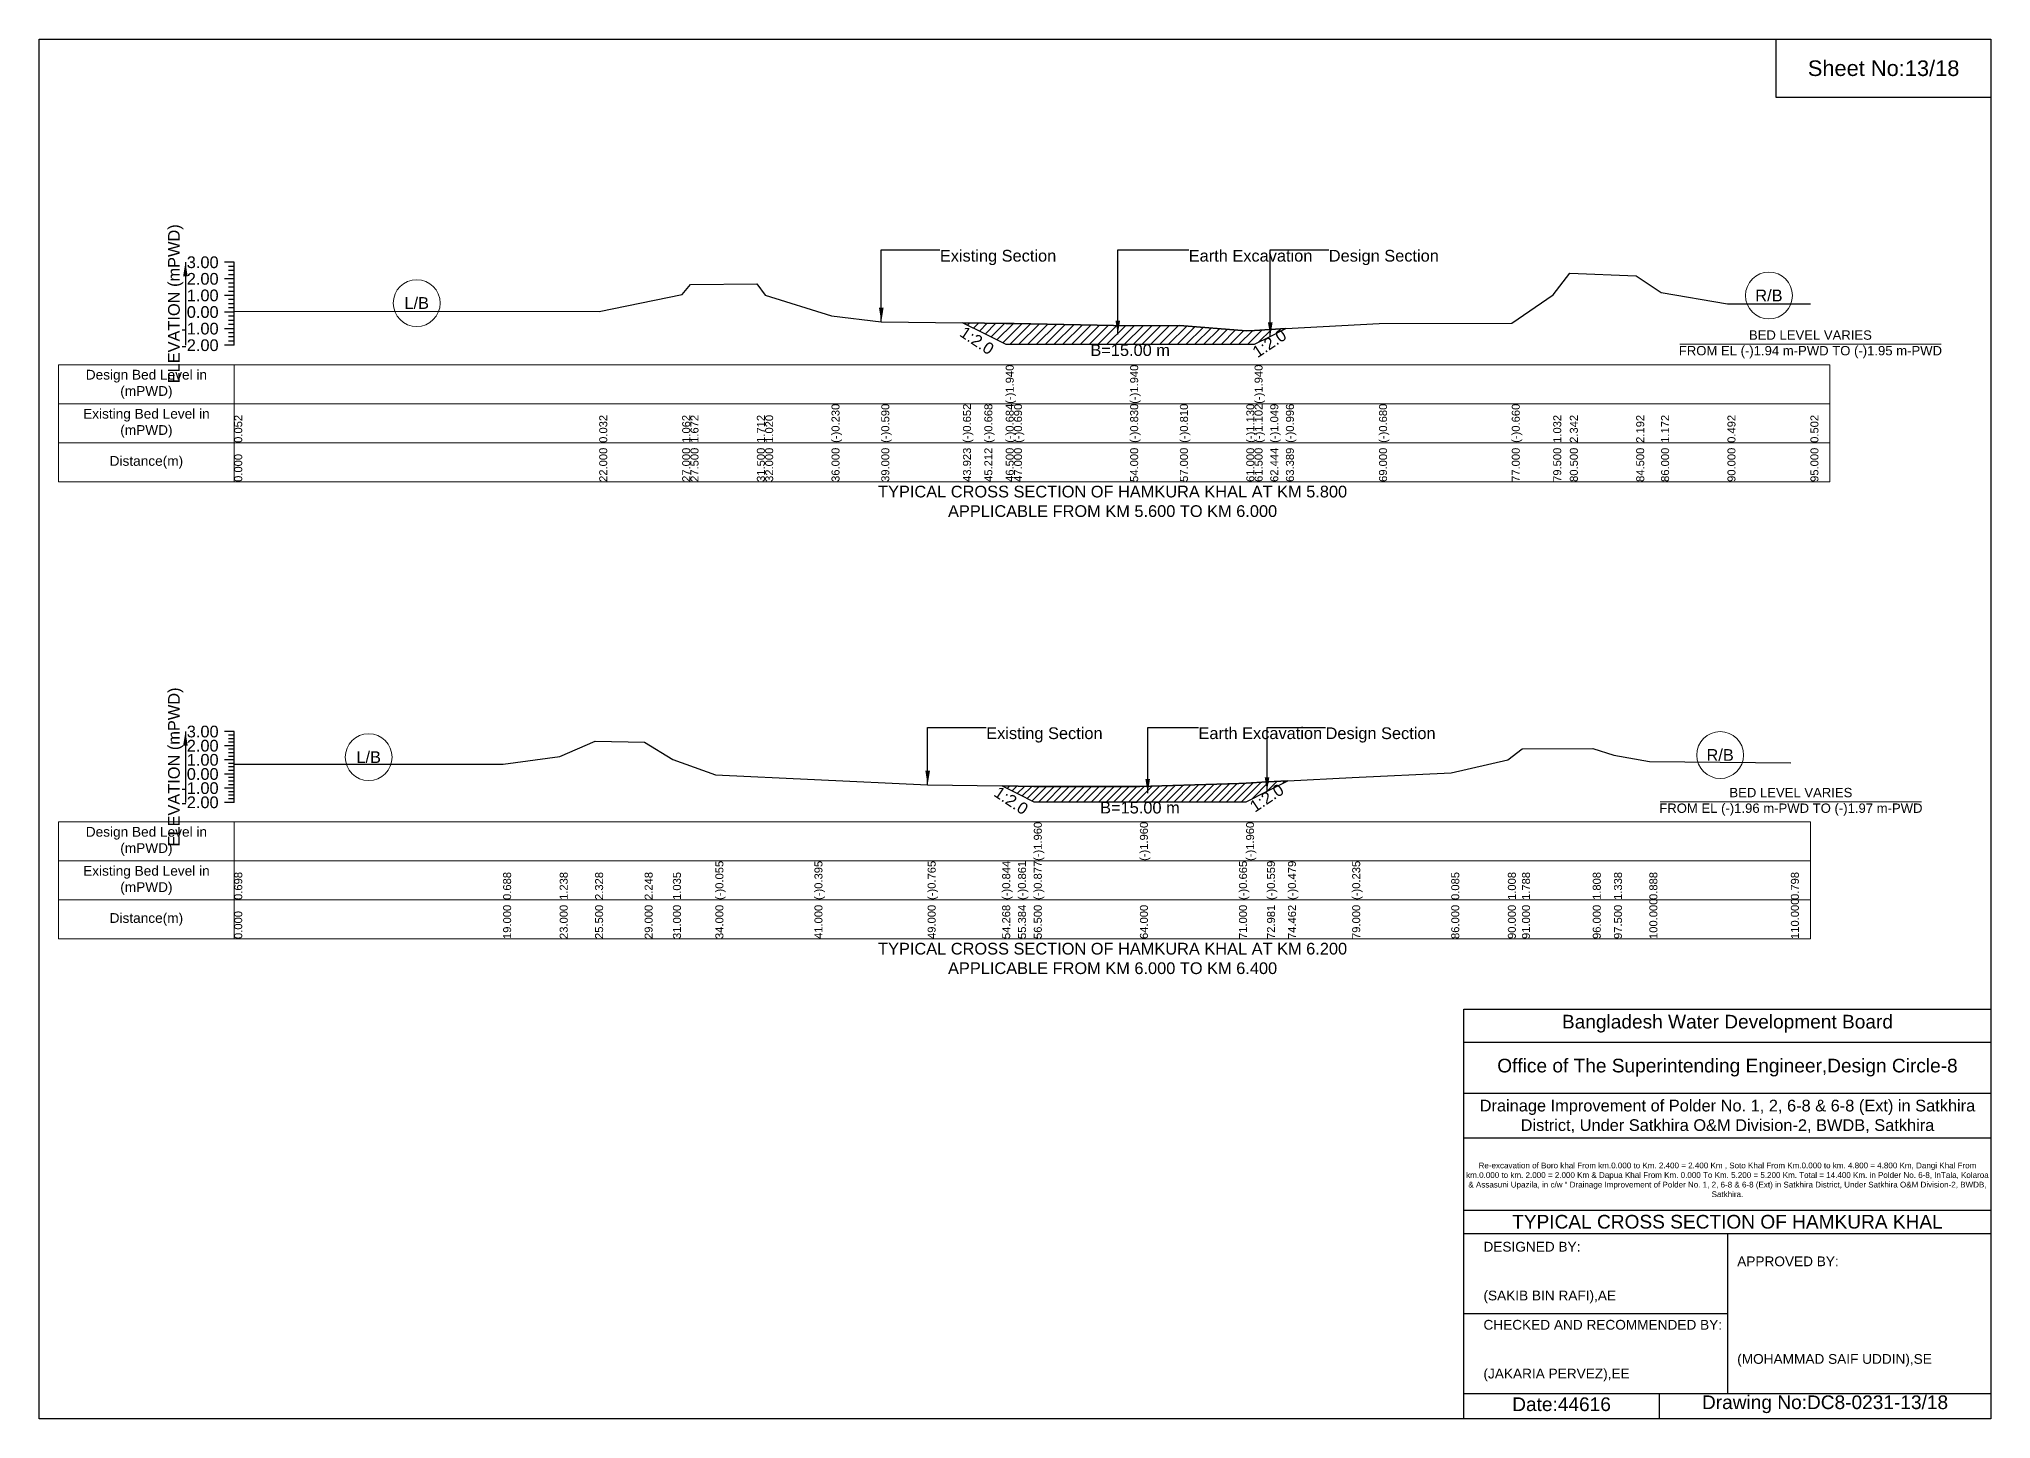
# Model space of a CAD drawing. Header units: inches. Extents: x 91000 to 278000, y -5656 to 20000.
# Drawn here: x 220000 to 228000, y 14344 to 20000 of the extents above; entities that cross this region are included whole.
import ezdxf

# ---------------------------------------------------------------- set-up
doc = ezdxf.new("R2010")
doc.units = ezdxf.units.IN
doc.header["$LTSCALE"] = 7
doc.header["$MEASUREMENT"] = 0
for name, color, linetype, lineweight in [('Cross section Data Border', 7, 'Continuous', 9), ('Cross Section Labels', 7, 'Continuous', 9), ('Existing_Bed_Level for Xsection', 7, 'Continuous', 25)]:
    doc.layers.add(name, color=color, linetype=linetype, lineweight=lineweight)
doc.styles.get("Standard").update_dxf_attribs({"font": 'arial.ttf'})
doc.dimstyles.get("Standard").update_dxf_attribs({"dimtxt": 0.18, "dimasz": 0.18, "dimexe": 0.18, "dimexo": 0.0625, "dimgap": 0.09, "dimtad": 0, "dimtih": 1, "dimtoh": 1, "dimdec": 4, "dimzin": 0, "dimdsep": 46, "dimtxsty": 'Standard', "dimcen": 0.09, "dimadec": 0, "dimazin": 0, "dimtfac": 1, "dimtdec": 4, "dimtofl": 0, "dimtmove": 0, "dimatfit": 3, "dimfxl": 1, "dimtolj": 1, "dimtzin": 0, "dimarcsym": 0})

msp = doc.modelspace()

# ---------------------------------------------------------------- hatches: boundary and pattern name
at = {"layer": 'Existing_Bed_Level for Xsection'}
h = msp.add_hatch(dxfattribs=at)
h.set_pattern_fill('ANSI31', color=256, scale=204, style=0)
h.paths.add_polyline_path([(223786.8, 18836.5), (223874.4, 18792.7), (223962, 18748.9), (223996, 18748.9), (224472, 18748.9), (224676, 18748.9), (224948, 18748.9), (224982, 18748.9), (225046.2, 18781), (225110.4, 18813.1), (225046.2, 18809.5), (224982, 18805.9), (224948, 18804), (224676, 18825.8), (224472, 18824.4), (223996, 18833.9), (223962, 18834.3), (223874.4, 18835.4)])
h = msp.add_hatch(dxfattribs=at)
h.set_pattern_fill('ANSI31', color=256, scale=174, style=0)
h.paths.add_polyline_path([(223947.5, 16938.4), (224012.3, 16906), (224077, 16873.7), (224106, 16873.7), (224512, 16873.7), (224918, 16873.7), (224947, 16873.7), (225032.9, 16916.6), (225118.8, 16959.6), (225032.9, 16954.9), (224947, 16950.3), (224918, 16948.8), (224512, 16936), (224106, 16936), (224077, 16936.4), (224012.3, 16937.4)])

# ---------------------------------------------------------------- linework, layer by layer
for points in [[(220000, 20000), (228000, 20000), (228000, 14344), (220000, 14344)], [(227120, 20000), (228000, 20000), (228000, 19760), (227120, 19760)]]:
    msp.add_lwpolyline(points, close=True)
for points in [[(225840, 14344), (225840, 16024), (228000, 16024)], [(225840, 15888), (228000, 15888)], [(225840, 15680), (228000, 15680)], [(225840, 15496), (228000, 15496)], [(225840, 15200), (228000, 15200)], [(225840, 15104), (228000, 15104)], [(226920, 15104), (226920, 14448)], [(225840, 14776), (226920, 14776)], [(225840, 14448), (228000, 14448)], [(226640, 14448), (226640, 14344)]]:
    msp.add_lwpolyline(points)
at = {"layer": 'Cross section Data Border'}
for points in [[(220080, 18664.8), (227340, 18664.8), (227340, 18184.8), (220080, 18184.8)], [(220080, 16791.3), (227260, 16791.3), (227260, 16311.3), (220080, 16311.3)]]:
    msp.add_lwpolyline(points, close=True, dxfattribs=at)
for points in [[(220800, 18664.8), (220800, 18184.8)], [(220080, 18504.8), (227340, 18504.8)], [(220080, 18344.8), (227340, 18344.8)], [(220800, 16791.3), (220800, 16311.3)], [(220080, 16631.3), (227260, 16631.3)], [(220080, 16471.3), (227260, 16471.3)]]:
    msp.add_lwpolyline(points, dxfattribs=at)
at = {"layer": 'Cross Section Labels'}
for points in [[(226724.2, 18748.9), (227795.8, 18748.9)], [(226644.2, 16873.7), (227715.8, 16873.7)]]:
    msp.add_lwpolyline(points, dxfattribs=at)
for centre in [(227090, 18948.6), (221548, 18917.7), (221351, 17056.5), (226890, 17065.2)]:
    msp.add_circle(centre, 96, dxfattribs=at)
at = {"layer": 'Existing_Bed_Level for Xsection'}
for points in [[(220800, 19084.8), (220760, 19084.8)], [(220800, 19067.8), (220776, 19067.8)], [(220800, 19050.8), (220776, 19050.8)], [(220800, 18744.8), (220800, 18812.8), (220800, 18880.8), (220800, 18948.8), (220800, 19016.8), (220800, 19084.8)], [(220800, 18884.4), (222296, 18883), (222636, 18953.1), (222670, 18994.5), (222942, 18997.3), (222976, 18950.2), (223248, 18865.2), (223452, 18840.7), (223786.8, 18836.5), (223874.4, 18835.4), (223962, 18834.3), (223962, 18834.3), (223996, 18833.9), (224472, 18824.4), (224472, 18824.4), (224676, 18825.8), (224948, 18804), (224982, 18805.9), (224982, 18805.9), (225046.2, 18809.5), (225110.4, 18813.1), (225492, 18834.6), (226036, 18836), (226206, 18951), (226274, 19040.1), (226546, 19029.9), (226648, 18960.5), (226920, 18914.3), (227260, 18915)], [(220800, 19016.8), (220760, 19016.8)], [(220800, 19033.8), (220776, 19033.8)], [(220800, 18999.8), (220776, 18999.8)], [(220800, 18982.8), (220776, 18982.8)], [(220800, 18965.8), (220776, 18965.8)], [(220800, 18948.8), (220760, 18948.8)], [(220800, 18880.8), (220760, 18880.8)], [(220800, 18931.8), (220776, 18931.8)], [(220800, 18914.8), (220776, 18914.8)], [(220800, 18897.8), (220776, 18897.8)], [(220800, 18812.8), (220760, 18812.8)], [(220800, 18863.8), (220776, 18863.8)], [(220800, 18846.8), (220776, 18846.8)], [(220800, 18829.8), (220776, 18829.8)], [(220800, 18744.8), (220760, 18744.8)], [(220800, 18795.8), (220776, 18795.8)], [(220800, 18778.8), (220776, 18778.8)], [(220800, 18761.8), (220776, 18761.8)], [(220800, 17161.3), (220760, 17161.3)], [(220800, 17146.8), (220776, 17146.8)], [(220800, 17132.3), (220776, 17132.3)], [(220800, 16871.3), (220800, 16929.3), (220800, 16987.3), (220800, 17045.3), (220800, 17103.3), (220800, 17161.3)], [(220800, 17027.8), (221902, 17027.2), (222134, 17059.1), (222279, 17122.4), (222482, 17117.7), (222598, 17047.4), (222772, 16984.1), (223178, 16964.4), (223642, 16943), (223947.5, 16938.4), (224012.3, 16937.4), (224077, 16936.4), (224077, 16936.4), (224106, 16936), (224512, 16936), (224512, 16936), (224918, 16948.8), (224947, 16950.3), (224947, 16950.3), (225032.9, 16954.9), (225118.8, 16959.6), (225382, 16973.7), (225788, 16992.3), (226020, 17045.8), (226078, 17091), (226368, 17092.2), (226455, 17064.9), (226600, 17038.8), (227180, 17033.6)], [(220800, 17103.3), (220760, 17103.3)], [(220800, 17045.3), (220760, 17045.3)], [(220800, 17117.8), (220776, 17117.8)], [(220800, 17088.8), (220776, 17088.8)], [(220800, 17074.3), (220776, 17074.3)], [(220800, 17059.8), (220776, 17059.8)], [(220800, 16987.3), (220760, 16987.3)], [(220800, 17030.8), (220776, 17030.8)], [(220800, 17016.3), (220776, 17016.3)], [(220800, 17001.8), (220776, 17001.8)], [(220800, 16972.8), (220776, 16972.8)], [(220800, 16929.3), (220760, 16929.3)], [(220800, 16958.3), (220776, 16958.3)], [(220800, 16943.8), (220776, 16943.8)], [(220800, 16914.8), (220776, 16914.8)], [(220800, 16900.3), (220776, 16900.3)], [(220800, 16885.8), (220776, 16885.8)], [(220800, 16871.3), (220760, 16871.3)]]:
    msp.add_lwpolyline(points, dxfattribs=at)
for points in [[(223786.8, 18836.5), (223786.8, 18836.5), (223874.4, 18792.7), (223962, 18748.9), (223962, 18748.9), (223996, 18748.9), (224472, 18748.9), (224472, 18748.9), (224676, 18748.9), (224948, 18748.9), (224982, 18748.9), (224982, 18748.9), (225046.2, 18781), (225110.4, 18813.1), (225046.2, 18809.5), (224982, 18805.9), (224982, 18805.9), (224948, 18804), (224676, 18825.8), (224472, 18824.4), (224472, 18824.4), (223996, 18833.9), (223962, 18834.3), (223962, 18834.3), (223874.4, 18835.4), (223786.8, 18836.5)], [(223947.5, 16938.4), (224012.3, 16906), (224077, 16873.7), (224077, 16873.7), (224106, 16873.7), (224512, 16873.7), (224512, 16873.7), (224918, 16873.7), (224947, 16873.7), (224947, 16873.7), (225032.9, 16916.6), (225118.8, 16959.6), (225118.8, 16959.6), (225118.8, 16959.6), (225032.9, 16954.9), (224947, 16950.3), (224947, 16950.3), (224918, 16948.8), (224512, 16936), (224512, 16936), (224106, 16936), (224077, 16936.4), (224077, 16936.4), (224012.3, 16937.4)]]:
    msp.add_lwpolyline(points, close=True, dxfattribs=at)

# ---------------------------------------------------------------- texts
at = {"attachment_point": 5}
for s, insert, char_height in [('Sheet No:13/18', (227560, 19880), 64), ('Bangladesh Water Development Board', (226920, 15964), 56), ('Office of The Superintending Engineer,Design Circle-8', (226920, 15784), 56)]:
    msp.add_mtext(s, dxfattribs=dict(at, insert=insert, char_height=char_height))
for s, insert, char_height, width, attachment_point in [('Drainage Improvement of Polder No. 1, 2, 6-8 & 6-8 (Ext) in Satkhira District, Under Satkhira O&M Division-2, BWDB, Satkhira', (226920, 15584), 48, 2240, 5), ('Re-excavation of Boro khal From km.0.000 to Km. 2.400 = 2.400 Km , Soto Khal From Km.0.000 to km. 4.800 = 4.800 Km, Dangi Khal From km.0.000 to km. 2.000 = 2.000 Km & Dapua Khal From Km. 0.000 To Km. 5.200 = 5.200 Km. Total = 14.400 Km. in Polder No. 6-8, InTala, Kolaroa & Assasuni Upazila, in c/w “ Drainage Improvement of Polder No. 1, 2, 6-8 & 6-8 (Ext) in Satkhira District, Under Satkhira O&M Division-2, BWDB, Satkhira.', (226920, 15324), 23.565, 2160, 5), ('TYPICAL CROSS SECTION OF HAMKURA KHAL', (226920, 15152), 56, 2240, 5), ('DESIGNED BY:^J^J^J(SAKIB BIN RAFI),AE', (225920, 14944), 40, 1120, 4), ('APPROVED BY:^J^J^J^J^J^J(MOHAMMAD SAIF UDDIN),SE', (226960, 14784), 40, 1120, 4), ('CHECKED AND RECOMMENDED BY:^J^J^J(JAKARIA PERVEZ),EE', (225920, 14624), 40, 1120, 4), ('Date:44616', (226240, 14404), 56, 1120, 5), ('Drawing No:DC8-0231-13/18', (227320, 14404), 56, 1760, 5)]:
    msp.add_mtext(s, dxfattribs=dict(insert=insert, char_height=char_height, width=width, attachment_point=attachment_point))
at = {"layer": 'Cross section Data Border', "char_height": 40, "width": 640, "attachment_point": 5}
for s, insert in [('Design Bed Level in (mPWD)', (220440, 18584.8)), ('Existing Bed Level in (mPWD)', (220440, 18424.8)), ('Distance(m)', (220440, 18264.8)), ('Design Bed Level in (mPWD)', (220440, 16711.3)), ('Existing Bed Level in (mPWD)', (220440, 16551.3)), ('Distance(m)', (220440, 16391.3))]:
    msp.add_mtext(s, dxfattribs=dict(at, insert=insert))
at = {"layer": 'Cross Section Labels'}
for s, insert, char_height, attachment_point in [('Existing Section', (223692, 19135.8), 48, 1), ('Earth Excavation', (224712, 19135.8), 48, 1), ('Design Section', (225286.2, 19135.8), 48, 1), ('R/B', (227090, 18948.6), 48, 5), ('L/B', (221548, 18917.7), 48, 5), ('BED LEVEL VARIES ^JFROM EL (-)1.94 m-PWD TO (-)1.95 m-PWD', (227260, 18748.9), 38.4, 5), ('B=15.00 m', (224472, 18748.9), 48, 2), ('TYPICAL CROSS SECTION OF HAMKURA KHAL AT KM 5.800^JAPPLICABLE FROM KM 5.600 TO KM 6.000', (224400, 18104.8), 48, 5), ('Existing Section', (223882, 17178.7), 48, 1), ('Earth Excavation', (224752, 17178.7), 48, 1), ('Design Section', (225272.9, 17178.7), 48, 1), ('L/B', (221351, 17056.5), 48, 5), ('R/B', (226890, 17065.2), 48, 5), ('BED LEVEL VARIES ^JFROM EL (-)1.96 m-PWD TO (-)1.97 m-PWD', (227180, 16873.7), 38.4, 5), ('B=15.00 m', (224512, 16873.7), 48, 2), ('TYPICAL CROSS SECTION OF HAMKURA KHAL AT KM 6.200^JAPPLICABLE FROM KM 6.000 TO KM 6.400', (224400, 16231.3), 48, 5)]:
    msp.add_mtext(s, dxfattribs=dict(at, insert=insert, char_height=char_height, attachment_point=attachment_point))
at = {"layer": 'Cross Section Labels', "char_height": 48, "attachment_point": 2}
for insert, rotation in [((223857.4, 18784.2), 326.30993), ((225029.2, 18772.5), 33.69007), ((223997.8, 16898.8), 326.30993), ((225018.4, 16909.4), 33.69007)]:
    msp.add_mtext('1:2.0', dxfattribs=dict(at, insert=insert, rotation=rotation))
at = {"layer": 'Existing_Bed_Level for Xsection', "rotation": 90}
for s, insert, char_height, attachment_point in [('ELEVATION (mPWD)', (220560, 18914.8), 48, 5), ('(-)1.940', (223962, 18504.8), 32.8, 1), ('(-)1.940', (224472, 18504.8), 32.8, 1), ('(-)1.940', (224982, 18504.8), 32.8, 1), ('(-)0.230', (223248, 18344.8), 32.8, 1), ('(-)0.590', (223452, 18344.8), 32.8, 1), ('(-)0.652', (223786.8, 18344.8), 32.8, 1), ('(-)0.668', (223874.4, 18344.8), 32.8, 1), ('(-)0.684', (223962, 18344.8), 32.8, 1), ('(-)0.690', (223996, 18344.8), 32.8, 1), ('(-)0.830', (224472, 18344.8), 32.8, 1), ('(-)0.810', (224676, 18344.8), 32.8, 1), ('(-)1.130', (224948, 18344.8), 32.8, 1), ('(-)1.102', (224982, 18344.8), 32.8, 1), ('(-)1.049', (225046.2, 18344.8), 32.8, 1), ('(-)0.996', (225110.4, 18344.8), 32.8, 1), ('(-)0.680', (225492, 18344.8), 32.8, 1), ('(-)0.660', (226036, 18344.8), 32.8, 1), ('0.052', (220800, 18344.8), 32.8, 1), ('0.032', (222296, 18344.8), 32.8, 1), ('1.062', (222636, 18344.8), 32.8, 1), ('1.672', (222670, 18344.8), 32.8, 1), ('1.712', (222942, 18344.8), 32.8, 1), ('1.020', (222976, 18344.8), 32.8, 1), ('1.032', (226206, 18344.8), 32.8, 1), ('2.342', (226274, 18344.8), 32.8, 1), ('2.192', (226546, 18344.8), 32.8, 1), ('1.172', (226648, 18344.8), 32.8, 1), ('0.492', (226920, 18344.8), 32.8, 1), ('0.502', (227260, 18344.8), 32.8, 1), ('22.000', (222296, 18184.8), 32.8, 1), ('27.000', (222636, 18184.8), 32.8, 1), ('27.500', (222670, 18184.8), 32.8, 1), ('31.500', (222942, 18184.8), 32.8, 1), ('32.000', (222976, 18184.8), 32.8, 1), ('36.000', (223248, 18184.8), 32.8, 1), ('39.000', (223452, 18184.8), 32.8, 1), ('43.923', (223786.8, 18184.8), 32.8, 1), ('45.212', (223874.4, 18184.8), 32.8, 1), ('46.500', (223962, 18184.8), 32.8, 1), ('47.000', (223996, 18184.8), 32.8, 1), ('54.000', (224472, 18184.8), 32.8, 1), ('57.000', (224676, 18184.8), 32.8, 1), ('61.000', (224948, 18184.8), 32.8, 1), ('61.500', (224982, 18184.8), 32.8, 1), ('62.444', (225046.2, 18184.8), 32.8, 1), ('63.389', (225110.4, 18184.8), 32.8, 1), ('69.000', (225492, 18184.8), 32.8, 1), ('77.000', (226036, 18184.8), 32.8, 1), ('79.500', (226206, 18184.8), 32.8, 1), ('80.500', (226274, 18184.8), 32.8, 1), ('84.500', (226546, 18184.8), 32.8, 1), ('86.000', (226648, 18184.8), 32.8, 1), ('90.000', (226920, 18184.8), 32.8, 1), ('95.000', (227260, 18184.8), 32.8, 1), ('0.000', (220800, 18184.8), 32.8, 1), ('ELEVATION (mPWD)', (220560, 17016.3), 48, 5), ('(-)1.960', (224077, 16631.3), 32.8, 1), ('(-)1.960', (224512, 16631.3), 32.8, 1), ('(-)1.960', (224947, 16631.3), 32.8, 1), ('0.698', (220800, 16471.3), 32.8, 1), ('0.688', (221902, 16471.3), 32.8, 1), ('1.238', (222134, 16471.3), 32.8, 1), ('2.328', (222279, 16471.3), 32.8, 1), ('2.248', (222482, 16471.3), 32.8, 1), ('1.035', (222598, 16471.3), 32.8, 1), ('(-)0.055', (222772, 16471.3), 32.8, 1), ('(-)0.395', (223178, 16471.3), 32.8, 1), ('(-)0.765', (223642, 16471.3), 32.8, 1), ('(-)0.844', (223947.5, 16471.3), 32.8, 1), ('(-)0.861', (224012.3, 16471.3), 32.8, 1), ('(-)0.877', (224077, 16471.3), 32.8, 1), ('(-)0.665', (224918, 16471.3), 32.8, 1), ('(-)0.559', (225032.9, 16471.3), 32.8, 1), ('(-)0.479', (225118.8, 16471.3), 32.8, 1), ('(-)0.235', (225382, 16471.3), 32.8, 1), ('0.085', (225788, 16471.3), 32.8, 1), ('1.008', (226020, 16471.3), 32.8, 1), ('1.788', (226078, 16471.3), 32.8, 1), ('1.808', (226368, 16471.3), 32.8, 1), ('1.338', (226455, 16471.3), 32.8, 1), ('0.888', (226600, 16471.3), 32.8, 1), ('0.798', (227180, 16471.3), 32.8, 1), ('0.000', (220800, 16311.3), 32.8, 1), ('19.000', (221902, 16311.3), 32.8, 1), ('23.000', (222134, 16311.3), 32.8, 1), ('25.500', (222279, 16311.3), 32.8, 1), ('29.000', (222482, 16311.3), 32.8, 1), ('31.000', (222598, 16311.3), 32.8, 1), ('34.000', (222772, 16311.3), 32.8, 1), ('41.000', (223178, 16311.3), 32.8, 1), ('49.000', (223642, 16311.3), 32.8, 1), ('54.268', (223947.5, 16311.3), 32.8, 1), ('55.384', (224012.3, 16311.3), 32.8, 1), ('56.500', (224077, 16311.3), 32.8, 1), ('64.000', (224512, 16311.3), 32.8, 1), ('71.000', (224918, 16311.3), 32.8, 1), ('72.981', (225032.9, 16311.3), 32.8, 1), ('74.462', (225118.8, 16311.3), 32.8, 1), ('79.000', (225382, 16311.3), 32.8, 1), ('86.000', (225788, 16311.3), 32.8, 1), ('90.000', (226020, 16311.3), 32.8, 1), ('91.000', (226078, 16311.3), 32.8, 1), ('96.000', (226368, 16311.3), 32.8, 1), ('97.500', (226455, 16311.3), 32.8, 1), ('100.000', (226600, 16311.3), 32.8, 1), ('110.000', (227180, 16311.3), 32.8, 1)]:
    msp.add_mtext(s, dxfattribs=dict(at, insert=insert, char_height=char_height, attachment_point=attachment_point))
at = {"layer": 'Existing_Bed_Level for Xsection', "char_height": 48, "attachment_point": 6}
for s, insert in [('3.00', (220736, 19084.8)), ('2.00', (220736, 19016.8)), ('1.00', (220736, 18948.8)), ('0.00', (220736, 18880.8)), ('-1.00', (220736, 18812.8)), ('-2.00', (220736, 18744.8)), ('3.00', (220736, 17161.3)), ('2.00', (220736, 17103.3)), ('1.00', (220736, 17045.3)), ('0.00', (220736, 16987.3)), ('-1.00', (220736, 16929.3)), ('-2.00', (220736, 16871.3))]:
    msp.add_mtext(s, dxfattribs=dict(at, insert=insert))

# ---------------------------------------------------------------- leaders
at = {"layer": 'Cross Section Labels', "annotation_type": 0, "has_hookline": 1, "hookline_direction": 0}
for points, text_width in [([(223452, 18840.7), (223452, 19135.8), (223691.9, 19135.8)], 467.2), ([(224421.4, 18788.6), (224421.4, 19135.8), (224711.9, 19135.8)], 497), ([(225046.2, 18781), (225046.2, 19135.8), (225286.1, 19135.8)], 441.2), ([(223642, 16943), (223642, 17178.7), (223881.9, 17178.7)], 467.2), ([(224543.9, 16909.3), (224543.9, 17178.7), (224751.9, 17178.7)], 497), ([(225032.9, 16916.6), (225032.9, 17178.7), (225272.8, 17178.7)], 441.2)]:
    msp.add_leader(points, dimstyle='Standard', override={"dimasz": 57.6}, dxfattribs=dict(at, text_width=text_width))
at = {"layer": 'Existing_Bed_Level for Xsection'}
for points in [[(220600, 19084.8), (220600, 18744.8)], [(220600, 17161.3), (220600, 16871.3)]]:
    msp.add_leader(points, dimstyle='Standard', override={"dimasz": 57.6}, dxfattribs=at)

doc.saveas('drawing.dxf')
